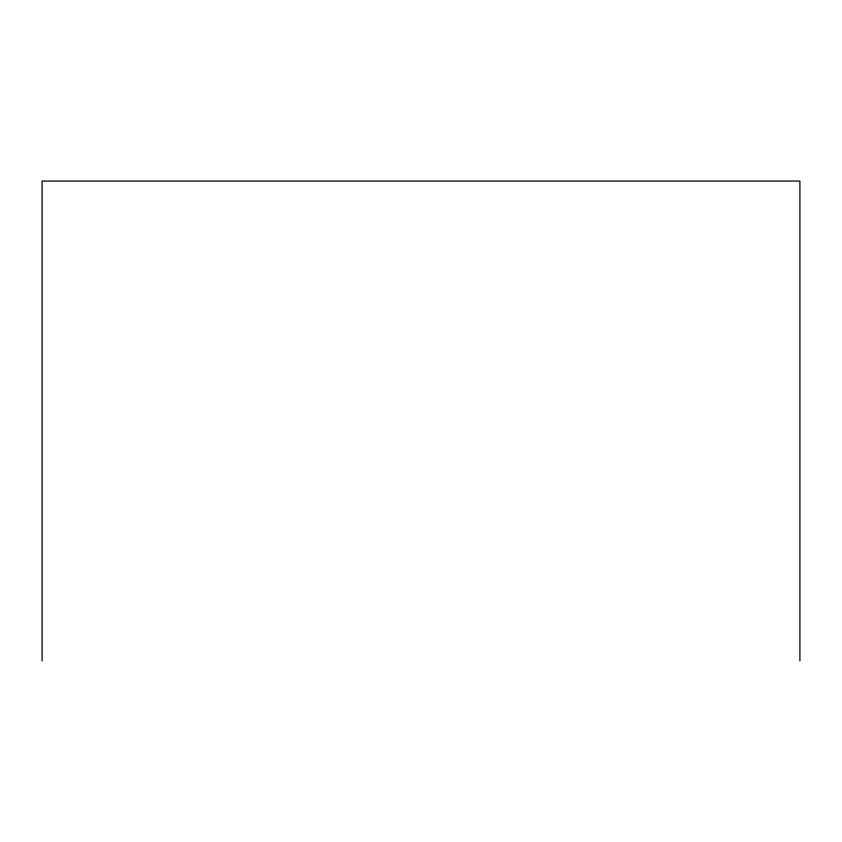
<?xml version="1.0" encoding="UTF-8"?>
<svg xmlns="http://www.w3.org/2000/svg" width="842" height="842" viewBox="0 0 842 842"><rect width="100%" height="100%" fill="white"/><g stroke="black" fill="none" stroke-linecap="round" stroke-linejoin="round"><path stroke-width="1.26" d="M799.9 660.938L799.9 181.062L42.1 181.062L42.1 660.938"/></g></svg>
